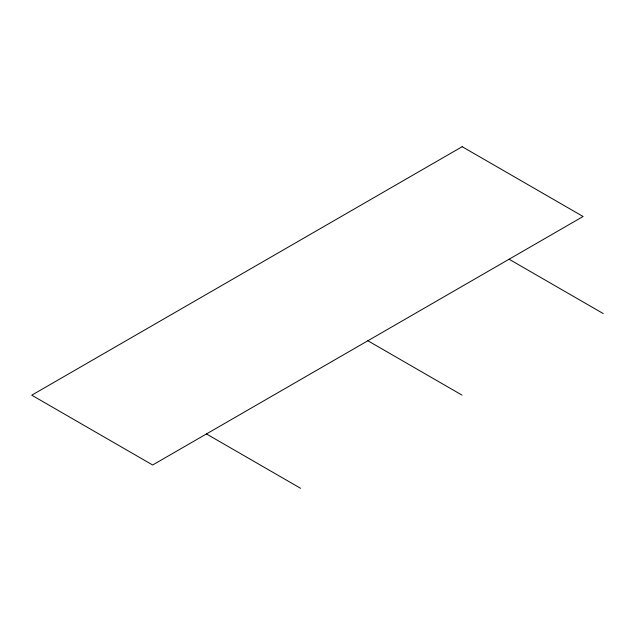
<?xml version="1.0" encoding="UTF-8"?>
<svg xmlns="http://www.w3.org/2000/svg" width="635" height="635" viewBox="0 0 635 635"><rect width="100%" height="100%" fill="white"/><g stroke="black" fill="none" stroke-linecap="round" stroke-linejoin="round"><path stroke-width="0.95" d="M509.095 259.223L603.25 313.579M367.863 340.757L462.018 395.121M206.454 433.951L300.609 488.307M462.177 146.693L31.75 395.192L152.662 465.003L583.089 216.495L462.177 146.693"/></g></svg>
